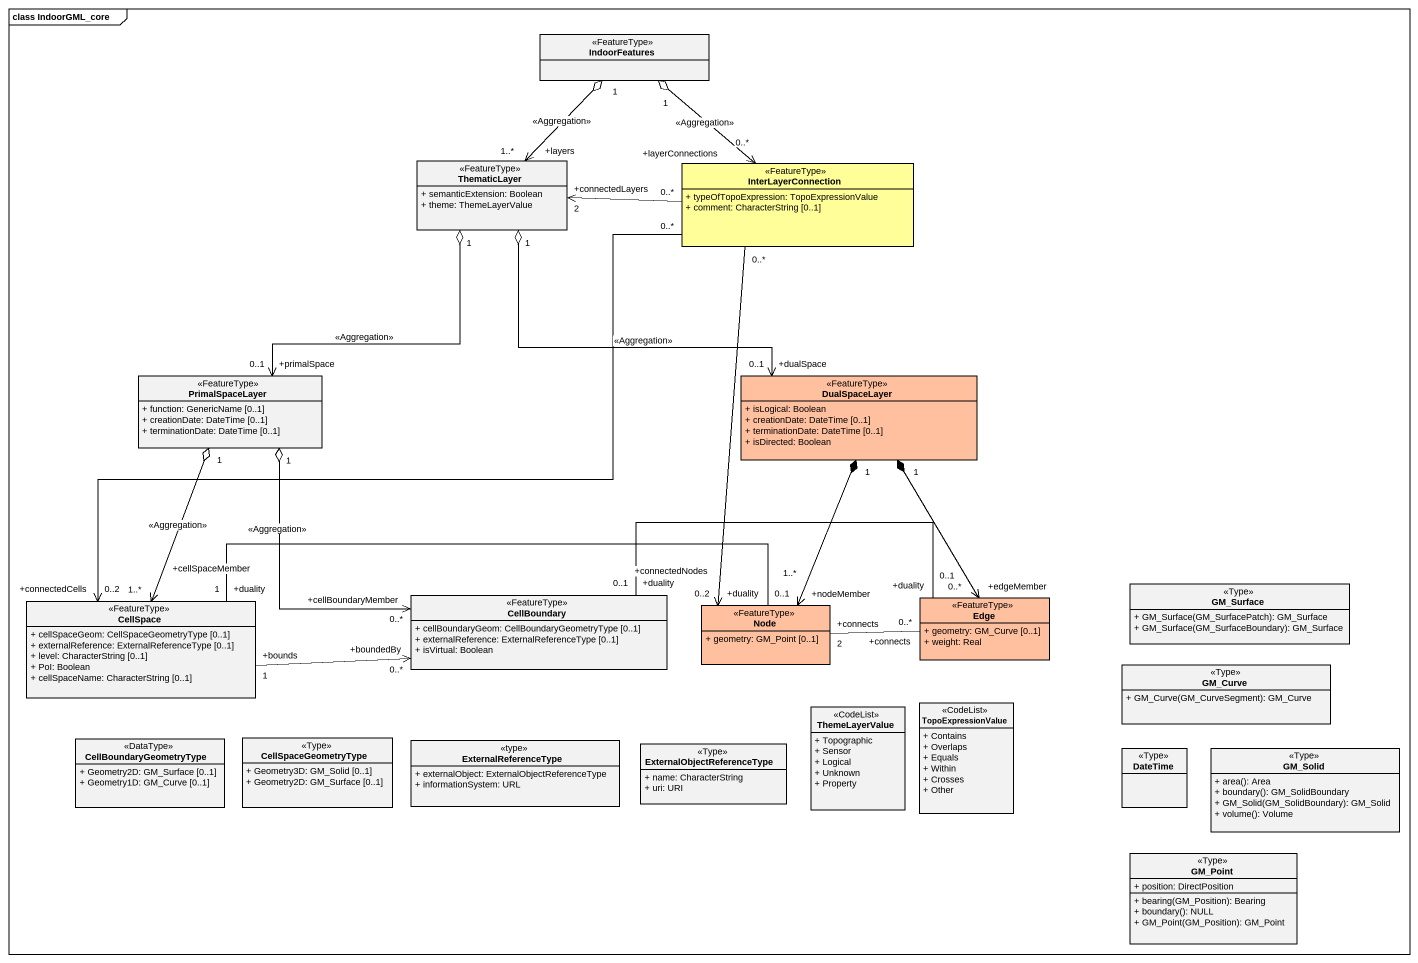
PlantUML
@startuml
mainframe class IndoorGML_core
hide circle
hide empty members
skinparam classAttributeIconSize 0
class IndoorFeatures <<FeatureType>>
class ThematicLayer <<FeatureType>> {
  + semanticExtension: Boolean
  + theme: ThemeLayerValue
}
class InterLayerConnection <<FeatureType>> #FFFE99 {
  + typeOfTopoExpression: TopoExpressionValue
  + comment: CharacterString [0..1]
}
class PrimalSpaceLayer <<FeatureType>> {
  + function: GenericName [0..1]
  + creationDate: DateTime [0..1]
  + terminationDate: DateTime [0..1]
}
class DualSpaceLayer <<FeatureType>> #FFC0A0 {
  + isLogical: Boolean
  + creationDate: DateTime [0..1]
  + terminationDate: DateTime [0..1]
  + isDirected: Boolean
}
class GM_Surface <<Type>> {
  + GM_Surface(GM_SurfacePatch): GM_Surface
  + GM_Surface(GM_SurfaceBoundary): GM_Surface
}
class CellSpace <<FeatureType>> {
  + cellSpaceGeom: CellSpaceGeometryType [0..1]
  + externalReference: ExternalReferenceType [0..1]
  + level: CharacterString [0..1]
  + PoI: Boolean
  + cellSpaceName: CharacterString [0..1]
}
class CellBoundary <<FeatureType>> {
  + cellBoundaryGeom: CellBoundaryGeometryType [0..1]
  + externalReference: ExternalReferenceType [0..1]
  + isVirtual: Boolean
}
class "Node" as Node_ <<FeatureType>> #FFC0A0 {
  + geometry: GM_Point [0..1]
}
class Edge <<FeatureType>> #FFC0A0 {
  + geometry: GM_Curve [0..1]
  + weight: Real
}
class GM_Curve <<Type>> {
  + GM_Curve(GM_CurveSegment): GM_Curve
}
class ThemeLayerValue <<CodeList>> {
  + Topographic
  + Sensor
  + Logical
  + Unknown
  + Property
}
class TopoExpressionValue <<CodeList>> {
  + Contains
  + Overlaps
  + Equals
  + Within
  + Crosses
  + Other
}
class CellBoundaryGeometryType <<DataType>> {
  + Geometry2D: GM_Surface [0..1]
  + Geometry1D: GM_Curve [0..1]
}
class CellSpaceGeometryType <<Type>> {
  + Geometry3D: GM_Solid [0..1]
  + Geometry2D: GM_Surface [0..1]
}
class ExternalReferenceType <<type>> {
  + externalObject: ExternalObjectReferenceType
  + informationSystem: URL
}
class ExternalObjectReferenceType <<Type>> {
  + name: CharacterString
  + uri: URI
}
class DateTime <<Type>>
class GM_Solid <<Type>> {
  + area(): Area
  + boundary(): GM_SolidBoundary
  + GM_Solid(GM_SolidBoundary): GM_Solid
  + volume(): Volume
}
class GM_Point <<Type>> {
  + position: DirectPosition
  + bearing(GM_Position): Bearing
  + boundary(): NULL
  + GM_Point(GM_Position): GM_Point
}
IndoorFeatures "1" o--> "+layers\n1..*" ThematicLayer : <<Aggregation>>
IndoorFeatures "1" o--> "+layerConnections\n0..*" InterLayerConnection : <<Aggregation>>
ThematicLayer "1" o--> "+primalSpace\n0..1" PrimalSpaceLayer : <<Aggregation>>
ThematicLayer "1" o--> "+dualSpace\n0..1" DualSpaceLayer : <<Aggregation>>
InterLayerConnection "0..*" -left-> "+connectedLayers\n2" ThematicLayer
InterLayerConnection "0..*" --> "+connectedCells\n0..2" CellSpace
InterLayerConnection "0..*" --> "+connectedNodes\n0..2" Node_
PrimalSpaceLayer "1" o--> "+cellSpaceMember\n1..*" CellSpace : <<Aggregation>>
PrimalSpaceLayer "1" o--> "+cellBoundaryMember\n0..*" CellBoundary : <<Aggregation>>
CellSpace "+bounds\n1" -right-> "+boundedBy\n0..*" CellBoundary
CellSpace "+duality\n1" -right- "+duality\n0..1" Node_
CellBoundary "+duality\n0..1" -right- "+duality\n0..1" Edge
Node_ "+nodeMember\n1..*" <-up-* "1" DualSpaceLayer
Node_ "+connects\n2" -right- "+connects\n0..*" Edge
Edge "+edgeMember\n0..*" <-up-* "1" DualSpaceLayer
@enduml
